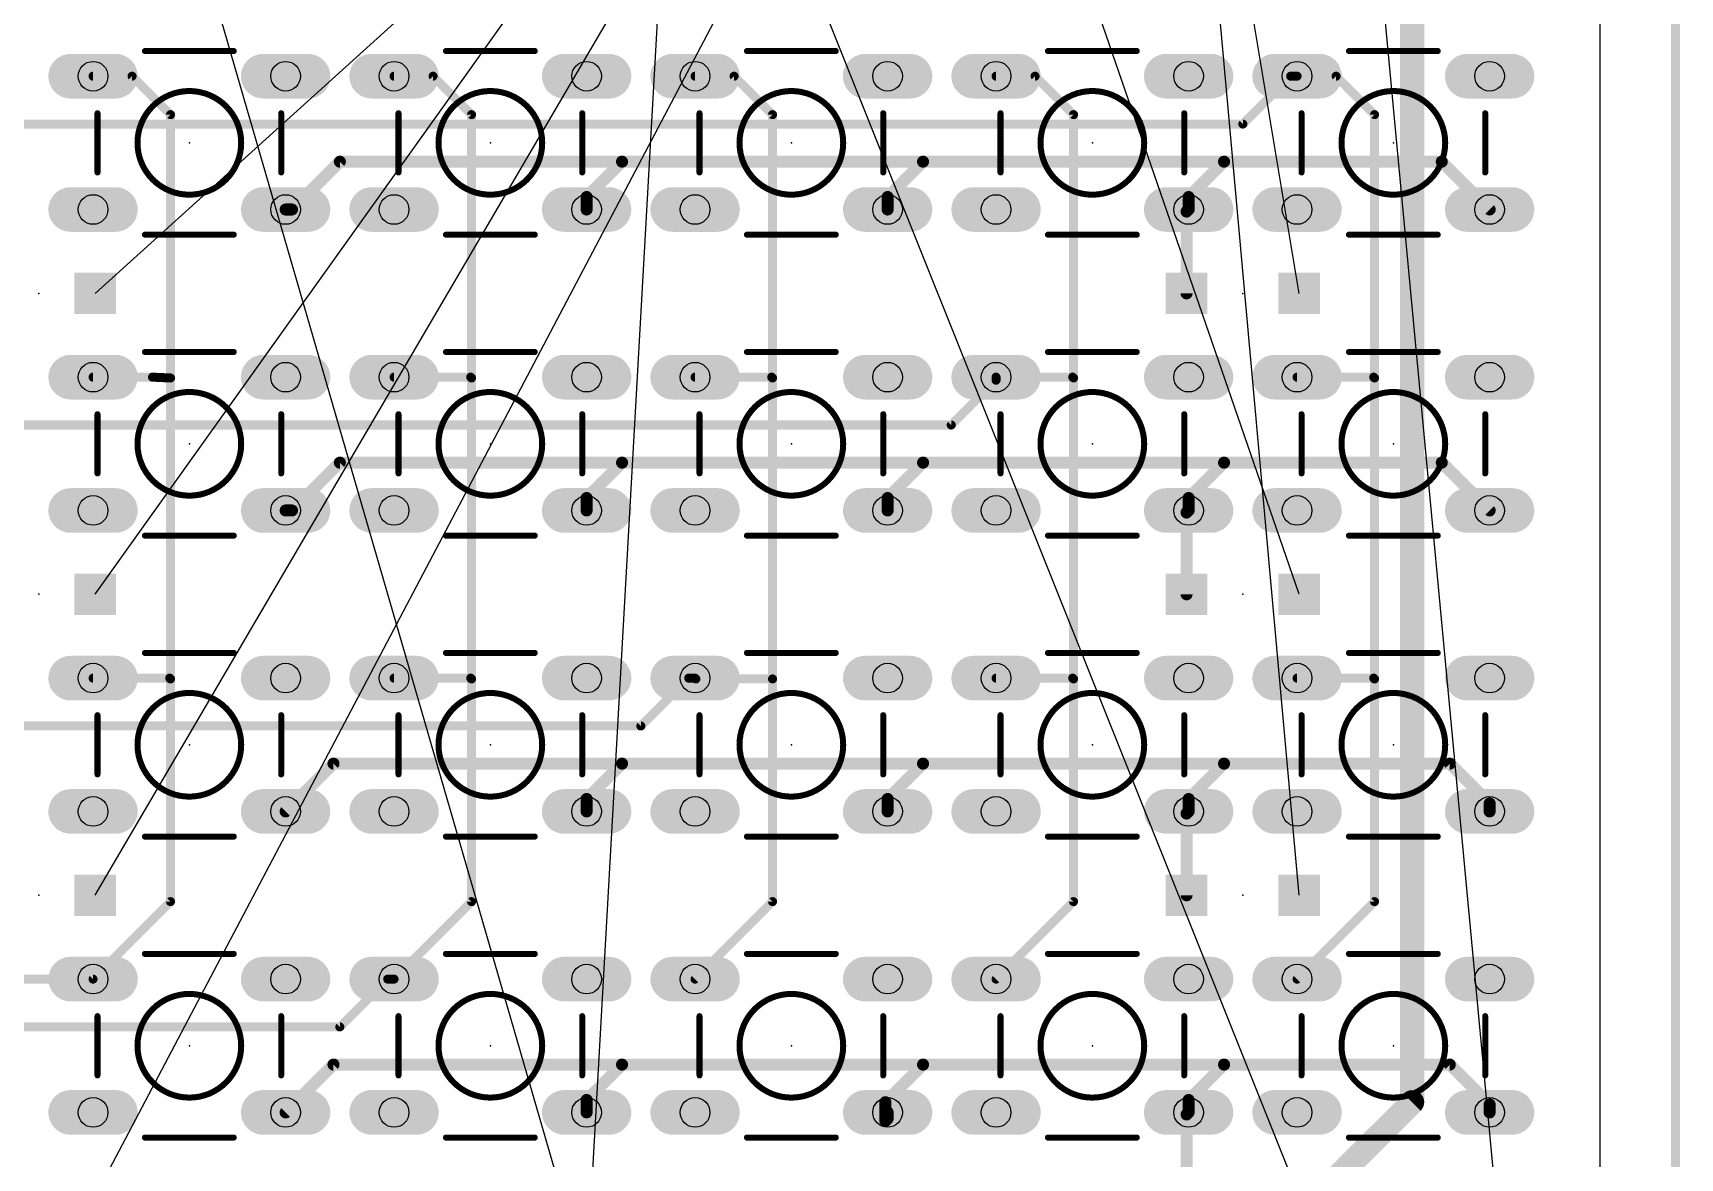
# Model space of a CAD drawing. Extents: x -3 to 108, y -3 to 135.
# Drawn here: x 52.5 to 108.1, y 28.3 to 66.3 of the extents above; entities that cross this region are included whole.
import ezdxf

# ---------------------------------------------------------------- set-up
doc = ezdxf.new("R2010")
doc.units = 0
for name, color, linetype in [('1', 22, 'CONTINUOUS'), ('16', 175, 'CONTINUOUS'), ('17', 82, 'CONTINUOUS'), ('19', 53, 'CONTINUOUS'), ('20', 7, 'CONTINUOUS'), ('21', 253, 'CONTINUOUS'), ('23', 7, 'CONTINUOUS'), ('44', 253, 'CONTINUOUS')]:
    doc.layers.add(name, color=color, linetype=linetype)

# ---------------------------------------------------------------- blocks, each defined once
blk = doc.blocks.new('RECT')
blk.add_solid([(-0.5, -0.5), (0.5, -0.5), (-0.5, 0.5), (0.5, 0.5)])
blk = doc.blocks.new('LONGP100')
at = {"const_width": 1}
blk.add_lwpolyline([(-0.5, 0), (0.5, 0)], dxfattribs=at)
at = {"const_width": 0.5}
for points in [[(-0.5, 0.25, 1), (-0.5, -0.25)], [(0.5, -0.25, 1), (0.5, 0.25)]]:
    blk.add_lwpolyline(points, format="xyb", dxfattribs=at)

msp = doc.modelspace()

# ---------------------------------------------------------------- linework, layer by layer
at = {"layer": '1'}
for points, const_width in [([(107.95, 133.985), (107.95, -2.2225)], 0.3048), ([(94.96, 64.7975), (93.345, 63.1825)], 0.3048), ([(95.175, 64.7975), (94.96, 64.7975)], 0.3048), ([(93.345, 63.1825), (5.35, 63.1825)], 0.3048), ([(61.25, 60.2975), (62.865, 61.9125)], 0.4064), ([(62.865, 61.9125), (72.39, 61.9125)], 0.4064), ([(71.195, 60.7175), (72.39, 61.9125)], 0.4064), ([(72.39, 61.9125), (82.55, 61.9125)], 0.4064), ([(81.355, 60.7175), (82.55, 61.9125)], 0.4064), ([(82.55, 61.9125), (92.71, 61.9125)], 0.4064), ([(91.515, 60.7175), (92.71, 61.9125)], 0.4064), ([(92.71, 61.9125), (100.06, 61.9125)], 0.4064), ([(100.06, 61.9125), (101.675, 60.2975)], 0.4064), ([(71.195, 60.2975), (71.195, 60.7175)], 0.4064), ([(81.355, 60.2975), (81.355, 60.7175)], 0.4064), ([(91.515, 60.2975), (91.515, 60.7175)], 0.4064), ([(61.035, 60.2975), (61.25, 60.2975)], 0.4064), ([(91.445, 60.2275), (91.515, 60.2975)], 0.4064), ([(91.445, 57.4675), (91.445, 60.2275)], 0.4064), ([(85.015, 54.535), (83.5025, 53.0225)], 0.3048), ([(85.015, 54.6375), (85.015, 54.535)], 0.3048), ([(83.5025, 53.0225), (15.51, 53.0225)], 0.3048), ([(61.25, 50.1375), (62.865, 51.7525)], 0.4064), ([(62.865, 51.7525), (72.39, 51.7525)], 0.4064), ([(71.195, 50.5575), (72.39, 51.7525)], 0.4064), ([(72.39, 51.7525), (82.55, 51.7525)], 0.4064), ([(81.355, 50.5575), (82.55, 51.7525)], 0.4064), ([(82.55, 51.7525), (92.71, 51.7525)], 0.4064), ([(91.515, 50.5575), (92.71, 51.7525)], 0.4064), ([(92.71, 51.7525), (100.06, 51.7525)], 0.4064), ([(100.06, 51.7525), (101.675, 50.1375)], 0.4064), ([(71.195, 50.1375), (71.195, 50.5575)], 0.4064), ([(81.355, 50.1375), (81.355, 50.5575)], 0.4064), ([(91.515, 50.1375), (91.515, 50.5575)], 0.4064), ([(61.035, 50.1375), (61.25, 50.1375)], 0.4064), ([(91.445, 50.0675), (91.515, 50.1375)], 0.4064), ([(91.445, 47.3075), (91.445, 50.0675)], 0.4064), ([(74.64, 44.4775), (73.025, 42.8625)], 0.3048), ([(74.855, 44.4775), (74.64, 44.4775)], 0.3048), ([(73.025, 42.8625), (25.67, 42.8625)], 0.3048), ([(62.65, 41.5925), (61.035, 39.9775)], 0.4064), ([(72.39, 41.5925), (62.65, 41.5925)], 0.4064), ([(71.195, 40.3975), (72.39, 41.5925)], 0.4064), ([(82.55, 41.5925), (72.39, 41.5925)], 0.4064), ([(81.355, 40.3975), (82.55, 41.5925)], 0.4064), ([(92.71, 41.5925), (82.55, 41.5925)], 0.4064), ([(91.515, 40.3975), (92.71, 41.5925)], 0.4064), ([(100.33, 41.5925), (92.71, 41.5925)], 0.4064), ([(101.675, 40.2475), (100.33, 41.5925)], 0.4064), ([(71.195, 39.9775), (71.195, 40.3975)], 0.4064), ([(81.355, 39.9775), (81.355, 40.3975)], 0.4064), ([(91.515, 39.9775), (91.515, 40.3975)], 0.4064), ([(91.445, 39.9075), (91.515, 39.9775)], 0.4064), ([(91.445, 37.1475), (91.445, 39.9075)], 0.4064), ([(101.675, 39.9775), (101.675, 40.2475)], 0.4064), ([(64.48, 34.3175), (62.865, 32.7025)], 0.3048), ([(64.695, 34.3175), (64.48, 34.3175)], 0.3048), ([(62.865, 32.7025), (35.83, 32.7025)], 0.3048), ([(62.65, 31.4325), (61.035, 29.8175)], 0.4064), ([(72.39, 31.4325), (62.65, 31.4325)], 0.4064), ([(71.195, 30.2375), (72.39, 31.4325)], 0.4064), ([(82.55, 31.4325), (72.39, 31.4325)], 0.4064), ([(81.28, 30.1625), (82.55, 31.4325)], 0.4064), ([(92.71, 31.4325), (82.55, 31.4325)], 0.4064), ([(91.515, 30.2375), (92.71, 31.4325)], 0.4064), ([(100.33, 31.4325), (92.71, 31.4325)], 0.4064), ([(101.675, 30.0875), (100.33, 31.4325)], 0.4064), ([(71.195, 29.8175), (71.195, 30.2375)], 0.4064), ([(81.28, 29.5275), (81.28, 30.1625)], 0.4064), ([(91.515, 29.8175), (91.515, 30.2375)], 0.4064), ([(101.675, 29.8175), (101.675, 30.0875)], 0.4064), ([(81.355, 29.6025), (81.28, 29.5275)], 0.4064), ([(81.355, 29.8175), (81.355, 29.6025)], 0.4064), ([(91.445, 29.7475), (91.515, 29.8175)], 0.4064), ([(91.445, 26.9875), (91.445, 29.7475)], 0.4064)]:
    msp.add_lwpolyline(points, dxfattribs=dict(at, const_width=const_width))
for points, const_width in [([(94.96, 64.8737, 1), (94.96, 64.7213)], 0.1524), ([(95.0139, 64.7436, 1), (94.9061, 64.8514)], 0.1524), ([(95.175, 64.7213, 1), (95.175, 64.8737)], 0.1524), ([(93.2911, 63.2364, 1), (93.3989, 63.1286)], 0.1524), ([(93.345, 63.1063, 1), (93.345, 63.2587)], 0.1524), ([(62.865, 62.0141, 1), (62.865, 61.8109)], 0.2032), ([(62.9368, 61.8407, 1), (62.7932, 61.9843)], 0.2032), ([(72.39, 62.0141, 1), (72.39, 61.8109)], 0.2032), ([(72.4618, 61.8407, 1), (72.3182, 61.9843)], 0.2032), ([(72.39, 61.8109, 1), (72.39, 62.0141)], 0.2032), ([(82.55, 62.0141, 1), (82.55, 61.8109)], 0.2032), ([(82.6218, 61.8407, 1), (82.4782, 61.9843)], 0.2032), ([(82.55, 61.8109, 1), (82.55, 62.0141)], 0.2032), ([(92.71, 62.0141, 1), (92.71, 61.8109)], 0.2032), ([(92.7818, 61.8407, 1), (92.6382, 61.9843)], 0.2032), ([(92.71, 61.8109, 1), (92.71, 62.0141)], 0.2032), ([(100.1318, 61.9843, 1), (99.9882, 61.8407)], 0.2032), ([(100.06, 61.8109, 1), (100.06, 62.0141)], 0.2032), ([(71.2966, 60.7175, 1), (71.0934, 60.7175)], 0.2032), ([(71.1232, 60.7893, 1), (71.2668, 60.6457)], 0.2032), ([(81.4566, 60.7175, 1), (81.2534, 60.7175)], 0.2032), ([(81.2832, 60.7893, 1), (81.4268, 60.6457)], 0.2032), ([(91.6166, 60.7175, 1), (91.4134, 60.7175)], 0.2032), ([(91.4432, 60.7893, 1), (91.5868, 60.6457)], 0.2032), ([(61.035, 60.3991, 1), (61.035, 60.1959)], 0.2032), ([(61.1782, 60.3693, 1), (61.3218, 60.2257)], 0.2032), ([(61.25, 60.1959, 1), (61.25, 60.3991)], 0.2032), ([(71.0934, 60.2975, 1), (71.2966, 60.2975)], 0.2032), ([(81.2534, 60.2975, 1), (81.4566, 60.2975)], 0.2032), ([(91.5466, 60.2275, 1), (91.3434, 60.2275)], 0.2032), ([(91.3732, 60.2993, 1), (91.5168, 60.1557)], 0.2032), ([(91.4134, 60.2975, 1), (91.6166, 60.2975)], 0.2032), ([(91.5868, 60.2257, 1), (91.4432, 60.3693)], 0.2032), ([(101.6032, 60.2257, 1), (101.7468, 60.3693)], 0.2032), ([(91.3434, 57.4675, 1), (91.5466, 57.4675)], 0.2032), ([(85.0912, 54.6375, 1), (84.9388, 54.6375)], 0.1524), ([(84.9388, 54.535, 1), (85.0912, 54.535)], 0.1524), ([(85.0689, 54.4811, 1), (84.9611, 54.5889)], 0.1524), ([(83.4486, 53.0764, 1), (83.5564, 52.9686)], 0.1524), ([(83.5025, 52.9463, 1), (83.5025, 53.0987)], 0.1524), ([(62.865, 51.8541, 1), (62.865, 51.6509)], 0.2032), ([(62.9368, 51.6807, 1), (62.7932, 51.8243)], 0.2032), ([(72.39, 51.8541, 1), (72.39, 51.6509)], 0.2032), ([(72.4618, 51.6807, 1), (72.3182, 51.8243)], 0.2032), ([(72.39, 51.6509, 1), (72.39, 51.8541)], 0.2032), ([(82.55, 51.8541, 1), (82.55, 51.6509)], 0.2032), ([(82.6218, 51.6807, 1), (82.4782, 51.8243)], 0.2032), ([(82.55, 51.6509, 1), (82.55, 51.8541)], 0.2032), ([(92.71, 51.8541, 1), (92.71, 51.6509)], 0.2032), ([(92.7818, 51.6807, 1), (92.6382, 51.8243)], 0.2032), ([(92.71, 51.6509, 1), (92.71, 51.8541)], 0.2032), ([(100.1318, 51.8243, 1), (99.9882, 51.6807)], 0.2032), ([(100.06, 51.6509, 1), (100.06, 51.8541)], 0.2032), ([(71.2966, 50.5575, 1), (71.0934, 50.5575)], 0.2032), ([(71.1232, 50.6293, 1), (71.2668, 50.4857)], 0.2032), ([(81.4566, 50.5575, 1), (81.2534, 50.5575)], 0.2032), ([(81.2832, 50.6293, 1), (81.4268, 50.4857)], 0.2032), ([(91.6166, 50.5575, 1), (91.4134, 50.5575)], 0.2032), ([(91.4432, 50.6293, 1), (91.5868, 50.4857)], 0.2032), ([(61.035, 50.2391, 1), (61.035, 50.0359)], 0.2032), ([(61.1782, 50.2093, 1), (61.3218, 50.0657)], 0.2032), ([(61.25, 50.0359, 1), (61.25, 50.2391)], 0.2032), ([(71.0934, 50.1375, 1), (71.2966, 50.1375)], 0.2032), ([(81.2534, 50.1375, 1), (81.4566, 50.1375)], 0.2032), ([(91.5466, 50.0675, 1), (91.3434, 50.0675)], 0.2032), ([(91.3732, 50.1393, 1), (91.5168, 49.9957)], 0.2032), ([(91.4134, 50.1375, 1), (91.6166, 50.1375)], 0.2032), ([(91.5868, 50.0657, 1), (91.4432, 50.2093)], 0.2032), ([(101.6032, 50.0657, 1), (101.7468, 50.2093)], 0.2032), ([(91.3434, 47.3075, 1), (91.5466, 47.3075)], 0.2032), ([(74.64, 44.5537, 1), (74.64, 44.4013)], 0.1524), ([(74.6939, 44.4236, 1), (74.5861, 44.5314)], 0.1524), ([(74.855, 44.4013, 1), (74.855, 44.5537)], 0.1524), ([(72.9711, 42.9164, 1), (73.0789, 42.8086)], 0.1524), ([(73.025, 42.7863, 1), (73.025, 42.9387)], 0.1524), ([(62.65, 41.6941, 1), (62.65, 41.4909)], 0.2032), ([(62.7218, 41.5207, 1), (62.5782, 41.6643)], 0.2032), ([(72.39, 41.6941, 1), (72.39, 41.4909)], 0.2032), ([(72.4618, 41.5207, 1), (72.3182, 41.6643)], 0.2032), ([(72.39, 41.4909, 1), (72.39, 41.6941)], 0.2032), ([(82.55, 41.6941, 1), (82.55, 41.4909)], 0.2032), ([(82.6218, 41.5207, 1), (82.4782, 41.6643)], 0.2032), ([(82.55, 41.4909, 1), (82.55, 41.6941)], 0.2032), ([(92.71, 41.6941, 1), (92.71, 41.4909)], 0.2032), ([(92.7818, 41.5207, 1), (92.6382, 41.6643)], 0.2032), ([(92.71, 41.4909, 1), (92.71, 41.6941)], 0.2032), ([(100.4018, 41.6643, 1), (100.2582, 41.5207)], 0.2032), ([(100.33, 41.4909, 1), (100.33, 41.6941)], 0.2032), ([(71.2966, 40.3975, 1), (71.0934, 40.3975)], 0.2032), ([(81.4566, 40.3975, 1), (81.2534, 40.3975)], 0.2032), ([(91.6166, 40.3975, 1), (91.4134, 40.3975)], 0.2032), ([(60.9632, 40.0493, 1), (61.1068, 39.9057)], 0.2032), ([(71.0934, 39.9775, 1), (71.2966, 39.9775)], 0.2032), ([(71.1232, 40.4693, 1), (71.2668, 40.3257)], 0.2032), ([(81.2534, 39.9775, 1), (81.4566, 39.9775)], 0.2032), ([(81.2832, 40.4693, 1), (81.4268, 40.3257)], 0.2032), ([(91.5466, 39.9075, 1), (91.3434, 39.9075)], 0.2032), ([(91.3732, 39.9793, 1), (91.5168, 39.8357)], 0.2032), ([(91.4134, 39.9775, 1), (91.6166, 39.9775)], 0.2032), ([(91.4432, 40.4693, 1), (91.5868, 40.3257)], 0.2032), ([(91.5868, 39.9057, 1), (91.4432, 40.0493)], 0.2032), ([(101.7766, 40.2475, 1), (101.5734, 40.2475)], 0.2032), ([(101.5734, 39.9775, 1), (101.7766, 39.9775)], 0.2032), ([(101.6032, 40.1757, 1), (101.7468, 40.3193)], 0.2032), ([(91.3434, 37.1475, 1), (91.5466, 37.1475)], 0.2032), ([(64.48, 34.3937, 1), (64.48, 34.2413)], 0.1524), ([(64.5339, 34.2636, 1), (64.4261, 34.3714)], 0.1524), ([(64.695, 34.2413, 1), (64.695, 34.3937)], 0.1524), ([(62.8111, 32.7564, 1), (62.9189, 32.6486)], 0.1524), ([(62.865, 32.6263, 1), (62.865, 32.7787)], 0.1524), ([(62.65, 31.5341, 1), (62.65, 31.3309)], 0.2032), ([(62.7218, 31.3607, 1), (62.5782, 31.5043)], 0.2032), ([(72.39, 31.5341, 1), (72.39, 31.3309)], 0.2032), ([(72.4618, 31.3607, 1), (72.3182, 31.5043)], 0.2032), ([(72.39, 31.3309, 1), (72.39, 31.5341)], 0.2032), ([(82.55, 31.5341, 1), (82.55, 31.3309)], 0.2032), ([(82.6218, 31.3607, 1), (82.4782, 31.5043)], 0.2032), ([(82.55, 31.3309, 1), (82.55, 31.5341)], 0.2032), ([(92.71, 31.5341, 1), (92.71, 31.3309)], 0.2032), ([(92.7818, 31.3607, 1), (92.6382, 31.5043)], 0.2032), ([(92.71, 31.3309, 1), (92.71, 31.5341)], 0.2032), ([(100.4018, 31.5043, 1), (100.2582, 31.3607)], 0.2032), ([(100.33, 31.3309, 1), (100.33, 31.5341)], 0.2032), ([(71.2966, 30.2375, 1), (71.0934, 30.2375)], 0.2032), ([(71.1232, 30.3093, 1), (71.2668, 30.1657)], 0.2032), ([(81.3816, 30.1625, 1), (81.1784, 30.1625)], 0.2032), ([(81.2082, 30.2343, 1), (81.3518, 30.0907)], 0.2032), ([(91.6166, 30.2375, 1), (91.4134, 30.2375)], 0.2032), ([(91.4432, 30.3093, 1), (91.5868, 30.1657)], 0.2032), ([(101.7766, 30.0875, 1), (101.5734, 30.0875)], 0.2032), ([(101.6032, 30.0157, 1), (101.7468, 30.1593)], 0.2032), ([(60.9632, 29.8893, 1), (61.1068, 29.7457)], 0.2032), ([(71.0934, 29.8175, 1), (71.2966, 29.8175)], 0.2032), ([(81.1784, 29.5275, 1), (81.3816, 29.5275)], 0.2032), ([(81.2082, 29.5993, 1), (81.3518, 29.4557)], 0.2032), ([(81.4566, 29.8175, 1), (81.2534, 29.8175)], 0.2032), ([(81.2534, 29.6025, 1), (81.4566, 29.6025)], 0.2032), ([(81.4268, 29.5307, 1), (81.2832, 29.6743)], 0.2032), ([(91.5466, 29.7475, 1), (91.3434, 29.7475)], 0.2032), ([(91.3732, 29.8193, 1), (91.5168, 29.6757)], 0.2032), ([(91.4134, 29.8175, 1), (91.6166, 29.8175)], 0.2032), ([(91.5868, 29.7457, 1), (91.4432, 29.8893)], 0.2032), ([(101.5734, 29.8175, 1), (101.7766, 29.8175)], 0.2032)]:
    msp.add_lwpolyline(points, format="xyb", dxfattribs=dict(at, const_width=const_width))
at = {"layer": '16'}
for points, const_width in [([(107.95, 134.62), (107.95, -2.54)], 0.3048), ([(99.06, 30.1625), (99.06, 75.8825)], 0.8128), ([(54.535, 64.7975), (55.8525, 64.7975)], 0.3048), ([(55.8525, 64.7975), (57.15, 63.5)], 0.3048), ([(64.695, 64.7975), (66.0125, 64.7975)], 0.3048), ([(66.0125, 64.7975), (67.31, 63.5)], 0.3048), ([(74.855, 64.7975), (76.1725, 64.7975)], 0.3048), ([(76.1725, 64.7975), (77.47, 63.5)], 0.3048), ([(85.015, 64.7975), (86.3325, 64.7975)], 0.3048), ([(86.3325, 64.7975), (87.63, 63.5)], 0.3048), ([(95.175, 64.7975), (96.4925, 64.7975)], 0.3048), ([(96.4925, 64.7975), (97.79, 63.5)], 0.3048), ([(57.15, 63.5), (57.15, 54.61)], 0.3048), ([(67.31, 63.5), (67.31, 54.61)], 0.3048), ([(77.47, 63.5), (77.47, 54.61)], 0.3048), ([(87.63, 63.5), (87.63, 54.61)], 0.3048), ([(97.79, 63.5), (97.79, 54.61)], 0.3048), ([(54.535, 54.6375), (56.5425, 54.6375)], 0.3048), ([(56.5425, 54.6375), (57.15, 54.61)], 0.3048), ([(57.15, 54.61), (57.15, 44.45)], 0.3048), ([(64.695, 54.6375), (67.2825, 54.6375)], 0.3048), ([(67.2825, 54.6375), (67.31, 54.61)], 0.3048), ([(67.31, 54.61), (67.31, 44.45)], 0.3048), ([(74.855, 54.6375), (77.4425, 54.6375)], 0.3048), ([(77.4425, 54.6375), (77.47, 54.61)], 0.3048), ([(77.47, 54.61), (77.47, 44.45)], 0.3048), ([(87.6025, 54.6375), (85.015, 54.6375)], 0.3048), ([(87.6025, 54.6375), (87.63, 54.61)], 0.3048), ([(87.63, 54.61), (87.63, 44.45)], 0.3048), ([(95.175, 54.6375), (97.7625, 54.6375)], 0.3048), ([(97.7625, 54.6375), (97.79, 54.61)], 0.3048), ([(97.79, 54.61), (97.79, 44.45)], 0.3048), ([(54.535, 44.4775), (57.1225, 44.4775)], 0.3048), ([(57.1225, 44.4775), (57.15, 44.45)], 0.3048), ([(57.15, 44.45), (57.15, 36.9325)], 0.3048), ([(64.695, 44.4775), (67.2825, 44.4775)], 0.3048), ([(67.2825, 44.4775), (67.31, 44.45)], 0.3048), ([(67.31, 44.45), (67.31, 36.9325)], 0.3048), ([(74.8825, 44.45), (74.855, 44.4775)], 0.3048), ([(77.47, 44.45), (74.8825, 44.45)], 0.3048), ([(77.47, 36.9325), (77.47, 44.45)], 0.3048), ([(85.015, 44.4775), (87.6025, 44.4775)], 0.3048), ([(87.6025, 44.4775), (87.63, 44.45)], 0.3048), ([(87.63, 44.45), (87.63, 36.9325)], 0.3048), ([(95.175, 44.4775), (97.7625, 44.4775)], 0.3048), ([(97.7625, 44.4775), (97.79, 44.45)], 0.3048), ([(97.79, 44.45), (97.79, 36.9325)], 0.3048), ([(54.535, 34.3175), (57.15, 36.9325)], 0.3048), ([(67.31, 36.9325), (64.695, 34.3175)], 0.3048), ([(77.47, 36.9325), (74.855, 34.3175)], 0.3048), ([(87.63, 36.9325), (85.015, 34.3175)], 0.3048), ([(97.79, 36.9325), (95.175, 34.3175)], 0.3048), ([(54.535, 34.3175), (44.375, 34.3175)], 0.3048), ([(93.0275, 24.13), (99.06, 30.1625)], 0.8128)]:
    msp.add_lwpolyline(points, dxfattribs=dict(at, const_width=const_width))
for points, const_width in [([(54.535, 64.8737, 1), (54.535, 64.7213)], 0.1524), ([(55.9064, 64.8514, 1), (55.7986, 64.7436)], 0.1524), ([(55.8525, 64.7213, 1), (55.8525, 64.8737)], 0.1524), ([(64.695, 64.8737, 1), (64.695, 64.7213)], 0.1524), ([(66.0664, 64.8514, 1), (65.9586, 64.7436)], 0.1524), ([(66.0125, 64.7213, 1), (66.0125, 64.8737)], 0.1524), ([(74.855, 64.8737, 1), (74.855, 64.7213)], 0.1524), ([(76.2264, 64.8514, 1), (76.1186, 64.7436)], 0.1524), ([(76.1725, 64.7213, 1), (76.1725, 64.8737)], 0.1524), ([(85.015, 64.8737, 1), (85.015, 64.7213)], 0.1524), ([(86.3864, 64.8514, 1), (86.2786, 64.7436)], 0.1524), ([(86.3325, 64.7213, 1), (86.3325, 64.8737)], 0.1524), ([(95.175, 64.8737, 1), (95.175, 64.7213)], 0.1524), ([(96.5464, 64.8514, 1), (96.4386, 64.7436)], 0.1524), ([(96.4925, 64.7213, 1), (96.4925, 64.8737)], 0.1524), ([(57.2262, 63.5, 1), (57.0738, 63.5)], 0.1524), ([(57.0961, 63.4461, 1), (57.2039, 63.5539)], 0.1524), ([(67.3862, 63.5, 1), (67.2338, 63.5)], 0.1524), ([(67.2561, 63.4461, 1), (67.3639, 63.5539)], 0.1524), ([(77.5462, 63.5, 1), (77.3938, 63.5)], 0.1524), ([(77.4161, 63.4461, 1), (77.5239, 63.5539)], 0.1524), ([(87.7062, 63.5, 1), (87.5538, 63.5)], 0.1524), ([(87.5761, 63.4461, 1), (87.6839, 63.5539)], 0.1524), ([(97.8662, 63.5, 1), (97.7138, 63.5)], 0.1524), ([(97.7361, 63.4461, 1), (97.8439, 63.5539)], 0.1524), ([(54.535, 54.7137, 1), (54.535, 54.5613)], 0.1524), ([(56.5459, 54.7136, 1), (56.5391, 54.5614)], 0.1524), ([(56.5425, 54.5613, 1), (56.5425, 54.7137)], 0.1524), ([(57.2262, 54.61, 1), (57.0738, 54.61)], 0.1524), ([(57.0738, 54.61, 1), (57.2262, 54.61)], 0.1524), ([(57.1466, 54.5339, 1), (57.1534, 54.6861)], 0.1524), ([(64.695, 54.7137, 1), (64.695, 54.5613)], 0.1524), ([(67.3364, 54.6914, 1), (67.2286, 54.5836)], 0.1524), ([(67.3862, 54.61, 1), (67.2338, 54.61)], 0.1524), ([(67.2338, 54.61, 1), (67.3862, 54.61)], 0.1524), ([(67.2561, 54.5561, 1), (67.3639, 54.6639)], 0.1524), ([(67.2825, 54.5613, 1), (67.2825, 54.7137)], 0.1524), ([(74.855, 54.7137, 1), (74.855, 54.5613)], 0.1524), ([(77.4964, 54.6914, 1), (77.3886, 54.5836)], 0.1524), ([(77.5462, 54.61, 1), (77.3938, 54.61)], 0.1524), ([(77.3938, 54.61, 1), (77.5462, 54.61)], 0.1524), ([(77.4161, 54.5561, 1), (77.5239, 54.6639)], 0.1524), ([(77.4425, 54.5613, 1), (77.4425, 54.7137)], 0.1524), ([(85.015, 54.7137, 1), (85.015, 54.5613)], 0.1524), ([(87.6564, 54.6914, 1), (87.5486, 54.5836)], 0.1524), ([(87.7062, 54.61, 1), (87.5538, 54.61)], 0.1524), ([(87.5538, 54.61, 1), (87.7062, 54.61)], 0.1524), ([(87.5761, 54.5561, 1), (87.6839, 54.6639)], 0.1524), ([(87.6025, 54.5613, 1), (87.6025, 54.7137)], 0.1524), ([(95.175, 54.7137, 1), (95.175, 54.5613)], 0.1524), ([(97.8164, 54.6914, 1), (97.7086, 54.5836)], 0.1524), ([(97.8662, 54.61, 1), (97.7138, 54.61)], 0.1524), ([(97.7138, 54.61, 1), (97.8662, 54.61)], 0.1524), ([(97.7361, 54.5561, 1), (97.8439, 54.6639)], 0.1524), ([(97.7625, 54.5613, 1), (97.7625, 54.7137)], 0.1524), ([(54.535, 44.5537, 1), (54.535, 44.4013)], 0.1524), ([(57.1764, 44.5314, 1), (57.0686, 44.4236)], 0.1524), ([(57.2262, 44.45, 1), (57.0738, 44.45)], 0.1524), ([(57.0738, 44.45, 1), (57.2262, 44.45)], 0.1524), ([(57.0961, 44.3961, 1), (57.2039, 44.5039)], 0.1524), ([(57.1225, 44.4013, 1), (57.1225, 44.5537)], 0.1524), ([(64.695, 44.5537, 1), (64.695, 44.4013)], 0.1524), ([(67.3364, 44.5314, 1), (67.2286, 44.4236)], 0.1524), ([(67.3862, 44.45, 1), (67.2338, 44.45)], 0.1524), ([(67.2338, 44.45, 1), (67.3862, 44.45)], 0.1524), ([(67.2561, 44.3961, 1), (67.3639, 44.5039)], 0.1524), ([(67.2825, 44.4013, 1), (67.2825, 44.5537)], 0.1524), ([(74.9089, 44.5314, 1), (74.8011, 44.4236)], 0.1524), ([(74.8825, 44.5262, 1), (74.8825, 44.3738)], 0.1524), ([(74.8286, 44.3961, 1), (74.9364, 44.5039)], 0.1524), ([(77.5462, 44.45, 1), (77.3938, 44.45)], 0.1524), ([(77.3938, 44.45, 1), (77.5462, 44.45)], 0.1524), ([(77.47, 44.3738, 1), (77.47, 44.5262)], 0.1524), ([(85.015, 44.5537, 1), (85.015, 44.4013)], 0.1524), ([(87.6564, 44.5314, 1), (87.5486, 44.4236)], 0.1524), ([(87.7062, 44.45, 1), (87.5538, 44.45)], 0.1524), ([(87.5538, 44.45, 1), (87.7062, 44.45)], 0.1524), ([(87.5761, 44.3961, 1), (87.6839, 44.5039)], 0.1524), ([(87.6025, 44.4013, 1), (87.6025, 44.5537)], 0.1524), ([(95.175, 44.5537, 1), (95.175, 44.4013)], 0.1524), ([(97.8164, 44.5314, 1), (97.7086, 44.4236)], 0.1524), ([(97.8662, 44.45, 1), (97.7138, 44.45)], 0.1524), ([(97.7138, 44.45, 1), (97.8662, 44.45)], 0.1524), ([(97.7361, 44.3961, 1), (97.8439, 44.5039)], 0.1524), ([(97.7625, 44.4013, 1), (97.7625, 44.5537)], 0.1524), ([(57.0738, 36.9325, 1), (57.2262, 36.9325)], 0.1524), ([(57.2039, 36.8786, 1), (57.0961, 36.9864)], 0.1524), ([(67.2338, 36.9325, 1), (67.3862, 36.9325)], 0.1524), ([(67.3639, 36.8786, 1), (67.2561, 36.9864)], 0.1524), ([(77.3938, 36.9325, 1), (77.5462, 36.9325)], 0.1524), ([(77.5239, 36.8786, 1), (77.4161, 36.9864)], 0.1524), ([(87.5538, 36.9325, 1), (87.7062, 36.9325)], 0.1524), ([(87.6839, 36.8786, 1), (87.5761, 36.9864)], 0.1524), ([(97.7138, 36.9325, 1), (97.8662, 36.9325)], 0.1524), ([(97.8439, 36.8786, 1), (97.7361, 36.9864)], 0.1524), ([(54.535, 34.2413, 1), (54.535, 34.3937)], 0.1524), ([(54.4811, 34.3714, 1), (54.5889, 34.2636)], 0.1524), ([(64.6411, 34.3714, 1), (64.7489, 34.2636)], 0.1524), ([(74.8011, 34.3714, 1), (74.9089, 34.2636)], 0.1524), ([(84.9611, 34.3714, 1), (85.0689, 34.2636)], 0.1524), ([(95.1211, 34.3714, 1), (95.2289, 34.2636)], 0.1524), ([(98.8568, 30.1625, 1), (99.2632, 30.1625)], 0.4064), ([(99.2037, 30.0188, 1), (98.9163, 30.3062)], 0.4064)]:
    msp.add_lwpolyline(points, format="xyb", dxfattribs=dict(at, const_width=const_width))
at = {"layer": '19'}
for p, q in [((95.245, 26.9875), (59.69, 115.8875)), ((95.245, 37.1475), (88.265, 114.6175)), ((71.195, 24.1575), (74.93, 90.4875)), ((54.605, 47.3075), (82.705, 86.6775)), ((53.3375, 85.725), (71.195, 24.1575)), ((54.605, 57.4675), (82.705, 82.8675)), ((54.605, 37.1475), (80.645, 81.5975)), ((54.605, 26.9875), (82.705, 80.3275)), ((95.245, 47.3075), (84.455, 78.5775)), ((102.235, 23.1775), (97.155, 77.3675)), ((95.245, 57.4675), (92.075, 76.5175))]:
    msp.add_line(p, q, dxfattribs=at)
at = {"layer": '20'}
msp.add_line((105.41, 0), (105.41, 132.3975), dxfattribs=at)
at = {"layer": '21', "const_width": 0.2032}
for points in [[(59.285, 65.6475), (56.285, 65.6475)], [(69.445, 65.6475), (66.445, 65.6475)], [(79.605, 65.6475), (76.605, 65.6475)], [(89.765, 65.6475), (86.765, 65.6475)], [(99.925, 65.6475), (96.925, 65.6475)], [(54.685, 61.5475), (54.685, 63.5475)], [(60.885, 61.5475), (60.885, 63.5475)], [(64.845, 61.5475), (64.845, 63.5475)], [(71.045, 61.5475), (71.045, 63.5475)], [(75.005, 61.5475), (75.005, 63.5475)], [(81.205, 61.5475), (81.205, 63.5475)], [(85.165, 61.5475), (85.165, 63.5475)], [(91.365, 61.5475), (91.365, 63.5475)], [(95.325, 61.5475), (95.325, 63.5475)], [(101.525, 61.5475), (101.525, 63.5475)], [(59.285, 59.4475), (56.285, 59.4475)], [(69.445, 59.4475), (66.445, 59.4475)], [(79.605, 59.4475), (76.605, 59.4475)], [(89.765, 59.4475), (86.765, 59.4475)], [(99.925, 59.4475), (96.925, 59.4475)], [(59.285, 55.4875), (56.285, 55.4875)], [(69.445, 55.4875), (66.445, 55.4875)], [(79.605, 55.4875), (76.605, 55.4875)], [(89.765, 55.4875), (86.765, 55.4875)], [(99.925, 55.4875), (96.925, 55.4875)], [(54.685, 51.3875), (54.685, 53.3875)], [(60.885, 51.3875), (60.885, 53.3875)], [(64.845, 51.3875), (64.845, 53.3875)], [(71.045, 51.3875), (71.045, 53.3875)], [(75.005, 51.3875), (75.005, 53.3875)], [(81.205, 51.3875), (81.205, 53.3875)], [(85.165, 51.3875), (85.165, 53.3875)], [(91.365, 51.3875), (91.365, 53.3875)], [(95.325, 51.3875), (95.325, 53.3875)], [(101.525, 51.3875), (101.525, 53.3875)], [(59.285, 49.2875), (56.285, 49.2875)], [(69.445, 49.2875), (66.445, 49.2875)], [(79.605, 49.2875), (76.605, 49.2875)], [(89.765, 49.2875), (86.765, 49.2875)], [(99.925, 49.2875), (96.925, 49.2875)], [(59.285, 45.3275), (56.285, 45.3275)], [(69.445, 45.3275), (66.445, 45.3275)], [(79.605, 45.3275), (76.605, 45.3275)], [(89.765, 45.3275), (86.765, 45.3275)], [(99.925, 45.3275), (96.925, 45.3275)], [(54.685, 41.2275), (54.685, 43.2275)], [(60.885, 41.2275), (60.885, 43.2275)], [(64.845, 41.2275), (64.845, 43.2275)], [(71.045, 41.2275), (71.045, 43.2275)], [(75.005, 41.2275), (75.005, 43.2275)], [(81.205, 41.2275), (81.205, 43.2275)], [(85.165, 41.2275), (85.165, 43.2275)], [(91.365, 41.2275), (91.365, 43.2275)], [(95.325, 41.2275), (95.325, 43.2275)], [(101.525, 41.2275), (101.525, 43.2275)], [(59.285, 39.1275), (56.285, 39.1275)], [(69.445, 39.1275), (66.445, 39.1275)], [(79.605, 39.1275), (76.605, 39.1275)], [(89.765, 39.1275), (86.765, 39.1275)], [(99.925, 39.1275), (96.925, 39.1275)], [(59.285, 35.1675), (56.285, 35.1675)], [(69.445, 35.1675), (66.445, 35.1675)], [(79.605, 35.1675), (76.605, 35.1675)], [(89.765, 35.1675), (86.765, 35.1675)], [(99.925, 35.1675), (96.925, 35.1675)], [(54.685, 31.0675), (54.685, 33.0675)], [(60.885, 31.0675), (60.885, 33.0675)], [(64.845, 31.0675), (64.845, 33.0675)], [(71.045, 31.0675), (71.045, 33.0675)], [(75.005, 31.0675), (75.005, 33.0675)], [(81.205, 31.0675), (81.205, 33.0675)], [(85.165, 31.0675), (85.165, 33.0675)], [(91.365, 31.0675), (91.365, 33.0675)], [(95.325, 31.0675), (95.325, 33.0675)], [(101.525, 31.0675), (101.525, 33.0675)], [(59.285, 28.9675), (56.285, 28.9675)], [(69.445, 28.9675), (66.445, 28.9675)], [(79.605, 28.9675), (76.605, 28.9675)], [(89.765, 28.9675), (86.765, 28.9675)], [(99.925, 28.9675), (96.925, 28.9675)]]:
    msp.add_lwpolyline(points, dxfattribs=at)
at = {"layer": '21'}
for points, const_width in [([(56.285, 65.6983, 1), (56.285, 65.5967)], 0.1016), ([(59.285, 65.5967, 1), (59.285, 65.6983)], 0.1016), ([(66.445, 65.6983, 1), (66.445, 65.5967)], 0.1016), ([(69.445, 65.5967, 1), (69.445, 65.6983)], 0.1016), ([(76.605, 65.6983, 1), (76.605, 65.5967)], 0.1016), ([(79.605, 65.5967, 1), (79.605, 65.6983)], 0.1016), ([(86.765, 65.6983, 1), (86.765, 65.5967)], 0.1016), ([(89.765, 65.5967, 1), (89.765, 65.6983)], 0.1016), ([(96.925, 65.6983, 1), (96.925, 65.5967)], 0.1016), ([(99.925, 65.5967, 1), (99.925, 65.6983)], 0.1016), ([(57.785, 60.7975, 1), (57.785, 64.2975, 1), (57.785, 60.7975)], 0.2032), ([(67.945, 60.7975, 1), (67.945, 64.2975, 1), (67.945, 60.7975)], 0.2032), ([(78.105, 60.7975, 1), (78.105, 64.2975, 1), (78.105, 60.7975)], 0.2032), ([(88.265, 60.7975, 1), (88.265, 64.2975, 1), (88.265, 60.7975)], 0.2032), ([(98.425, 60.7975, 1), (98.425, 64.2975, 1), (98.425, 60.7975)], 0.2032), ([(54.7358, 63.5475, 1), (54.6342, 63.5475)], 0.1016), ([(60.9358, 63.5475, 1), (60.8342, 63.5475)], 0.1016), ([(64.8958, 63.5475, 1), (64.7942, 63.5475)], 0.1016), ([(71.0958, 63.5475, 1), (70.9942, 63.5475)], 0.1016), ([(75.0558, 63.5475, 1), (74.9542, 63.5475)], 0.1016), ([(81.2558, 63.5475, 1), (81.1542, 63.5475)], 0.1016), ([(85.2158, 63.5475, 1), (85.1142, 63.5475)], 0.1016), ([(91.4158, 63.5475, 1), (91.3142, 63.5475)], 0.1016), ([(95.3758, 63.5475, 1), (95.2742, 63.5475)], 0.1016), ([(101.5758, 63.5475, 1), (101.4742, 63.5475)], 0.1016), ([(54.6342, 61.5475, 1), (54.7358, 61.5475)], 0.1016), ([(60.8342, 61.5475, 1), (60.9358, 61.5475)], 0.1016), ([(64.7942, 61.5475, 1), (64.8958, 61.5475)], 0.1016), ([(70.9942, 61.5475, 1), (71.0958, 61.5475)], 0.1016), ([(74.9542, 61.5475, 1), (75.0558, 61.5475)], 0.1016), ([(81.1542, 61.5475, 1), (81.2558, 61.5475)], 0.1016), ([(85.1142, 61.5475, 1), (85.2158, 61.5475)], 0.1016), ([(91.3142, 61.5475, 1), (91.4158, 61.5475)], 0.1016), ([(95.2742, 61.5475, 1), (95.3758, 61.5475)], 0.1016), ([(101.4742, 61.5475, 1), (101.5758, 61.5475)], 0.1016), ([(56.285, 59.4983, 1), (56.285, 59.3967)], 0.1016), ([(59.285, 59.3967, 1), (59.285, 59.4983)], 0.1016), ([(66.445, 59.4983, 1), (66.445, 59.3967)], 0.1016), ([(69.445, 59.3967, 1), (69.445, 59.4983)], 0.1016), ([(76.605, 59.4983, 1), (76.605, 59.3967)], 0.1016), ([(79.605, 59.3967, 1), (79.605, 59.4983)], 0.1016), ([(86.765, 59.4983, 1), (86.765, 59.3967)], 0.1016), ([(89.765, 59.3967, 1), (89.765, 59.4983)], 0.1016), ([(96.925, 59.4983, 1), (96.925, 59.3967)], 0.1016), ([(99.925, 59.3967, 1), (99.925, 59.4983)], 0.1016), ([(56.285, 55.5383, 1), (56.285, 55.4367)], 0.1016), ([(59.285, 55.4367, 1), (59.285, 55.5383)], 0.1016), ([(66.445, 55.5383, 1), (66.445, 55.4367)], 0.1016), ([(69.445, 55.4367, 1), (69.445, 55.5383)], 0.1016), ([(76.605, 55.5383, 1), (76.605, 55.4367)], 0.1016), ([(79.605, 55.4367, 1), (79.605, 55.5383)], 0.1016), ([(86.765, 55.5383, 1), (86.765, 55.4367)], 0.1016), ([(89.765, 55.4367, 1), (89.765, 55.5383)], 0.1016), ([(96.925, 55.5383, 1), (96.925, 55.4367)], 0.1016), ([(99.925, 55.4367, 1), (99.925, 55.5383)], 0.1016), ([(57.785, 50.6375, 1), (57.785, 54.1375, 1), (57.785, 50.6375)], 0.2032), ([(67.945, 50.6375, 1), (67.945, 54.1375, 1), (67.945, 50.6375)], 0.2032), ([(78.105, 50.6375, 1), (78.105, 54.1375, 1), (78.105, 50.6375)], 0.2032), ([(88.265, 50.6375, 1), (88.265, 54.1375, 1), (88.265, 50.6375)], 0.2032), ([(98.425, 50.6375, 1), (98.425, 54.1375, 1), (98.425, 50.6375)], 0.2032), ([(54.7358, 53.3875, 1), (54.6342, 53.3875)], 0.1016), ([(60.9358, 53.3875, 1), (60.8342, 53.3875)], 0.1016), ([(64.8958, 53.3875, 1), (64.7942, 53.3875)], 0.1016), ([(71.0958, 53.3875, 1), (70.9942, 53.3875)], 0.1016), ([(75.0558, 53.3875, 1), (74.9542, 53.3875)], 0.1016), ([(81.2558, 53.3875, 1), (81.1542, 53.3875)], 0.1016), ([(85.2158, 53.3875, 1), (85.1142, 53.3875)], 0.1016), ([(91.4158, 53.3875, 1), (91.3142, 53.3875)], 0.1016), ([(95.3758, 53.3875, 1), (95.2742, 53.3875)], 0.1016), ([(101.5758, 53.3875, 1), (101.4742, 53.3875)], 0.1016), ([(54.6342, 51.3875, 1), (54.7358, 51.3875)], 0.1016), ([(60.8342, 51.3875, 1), (60.9358, 51.3875)], 0.1016), ([(64.7942, 51.3875, 1), (64.8958, 51.3875)], 0.1016), ([(70.9942, 51.3875, 1), (71.0958, 51.3875)], 0.1016), ([(74.9542, 51.3875, 1), (75.0558, 51.3875)], 0.1016), ([(81.1542, 51.3875, 1), (81.2558, 51.3875)], 0.1016), ([(85.1142, 51.3875, 1), (85.2158, 51.3875)], 0.1016), ([(91.3142, 51.3875, 1), (91.4158, 51.3875)], 0.1016), ([(95.2742, 51.3875, 1), (95.3758, 51.3875)], 0.1016), ([(101.4742, 51.3875, 1), (101.5758, 51.3875)], 0.1016), ([(56.285, 49.3383, 1), (56.285, 49.2367)], 0.1016), ([(59.285, 49.2367, 1), (59.285, 49.3383)], 0.1016), ([(66.445, 49.3383, 1), (66.445, 49.2367)], 0.1016), ([(69.445, 49.2367, 1), (69.445, 49.3383)], 0.1016), ([(76.605, 49.3383, 1), (76.605, 49.2367)], 0.1016), ([(79.605, 49.2367, 1), (79.605, 49.3383)], 0.1016), ([(86.765, 49.3383, 1), (86.765, 49.2367)], 0.1016), ([(89.765, 49.2367, 1), (89.765, 49.3383)], 0.1016), ([(96.925, 49.3383, 1), (96.925, 49.2367)], 0.1016), ([(99.925, 49.2367, 1), (99.925, 49.3383)], 0.1016), ([(56.285, 45.3783, 1), (56.285, 45.2767)], 0.1016), ([(59.285, 45.2767, 1), (59.285, 45.3783)], 0.1016), ([(66.445, 45.3783, 1), (66.445, 45.2767)], 0.1016), ([(69.445, 45.2767, 1), (69.445, 45.3783)], 0.1016), ([(76.605, 45.3783, 1), (76.605, 45.2767)], 0.1016), ([(79.605, 45.2767, 1), (79.605, 45.3783)], 0.1016), ([(86.765, 45.3783, 1), (86.765, 45.2767)], 0.1016), ([(89.765, 45.2767, 1), (89.765, 45.3783)], 0.1016), ([(96.925, 45.3783, 1), (96.925, 45.2767)], 0.1016), ([(99.925, 45.2767, 1), (99.925, 45.3783)], 0.1016), ([(57.785, 40.4775, 1), (57.785, 43.9775, 1), (57.785, 40.4775)], 0.2032), ([(67.945, 40.4775, 1), (67.945, 43.9775, 1), (67.945, 40.4775)], 0.2032), ([(78.105, 40.4775, 1), (78.105, 43.9775, 1), (78.105, 40.4775)], 0.2032), ([(88.265, 40.4775, 1), (88.265, 43.9775, 1), (88.265, 40.4775)], 0.2032), ([(98.425, 40.4775, 1), (98.425, 43.9775, 1), (98.425, 40.4775)], 0.2032), ([(54.7358, 43.2275, 1), (54.6342, 43.2275)], 0.1016), ([(60.9358, 43.2275, 1), (60.8342, 43.2275)], 0.1016), ([(64.8958, 43.2275, 1), (64.7942, 43.2275)], 0.1016), ([(71.0958, 43.2275, 1), (70.9942, 43.2275)], 0.1016), ([(75.0558, 43.2275, 1), (74.9542, 43.2275)], 0.1016), ([(81.2558, 43.2275, 1), (81.1542, 43.2275)], 0.1016), ([(85.2158, 43.2275, 1), (85.1142, 43.2275)], 0.1016), ([(91.4158, 43.2275, 1), (91.3142, 43.2275)], 0.1016), ([(95.3758, 43.2275, 1), (95.2742, 43.2275)], 0.1016), ([(101.5758, 43.2275, 1), (101.4742, 43.2275)], 0.1016), ([(54.6342, 41.2275, 1), (54.7358, 41.2275)], 0.1016), ([(60.8342, 41.2275, 1), (60.9358, 41.2275)], 0.1016), ([(64.7942, 41.2275, 1), (64.8958, 41.2275)], 0.1016), ([(70.9942, 41.2275, 1), (71.0958, 41.2275)], 0.1016), ([(74.9542, 41.2275, 1), (75.0558, 41.2275)], 0.1016), ([(81.1542, 41.2275, 1), (81.2558, 41.2275)], 0.1016), ([(85.1142, 41.2275, 1), (85.2158, 41.2275)], 0.1016), ([(91.3142, 41.2275, 1), (91.4158, 41.2275)], 0.1016), ([(95.2742, 41.2275, 1), (95.3758, 41.2275)], 0.1016), ([(101.4742, 41.2275, 1), (101.5758, 41.2275)], 0.1016), ([(56.285, 39.1783, 1), (56.285, 39.0767)], 0.1016), ([(59.285, 39.0767, 1), (59.285, 39.1783)], 0.1016), ([(66.445, 39.1783, 1), (66.445, 39.0767)], 0.1016), ([(69.445, 39.0767, 1), (69.445, 39.1783)], 0.1016), ([(76.605, 39.1783, 1), (76.605, 39.0767)], 0.1016), ([(79.605, 39.0767, 1), (79.605, 39.1783)], 0.1016), ([(86.765, 39.1783, 1), (86.765, 39.0767)], 0.1016), ([(89.765, 39.0767, 1), (89.765, 39.1783)], 0.1016), ([(96.925, 39.1783, 1), (96.925, 39.0767)], 0.1016), ([(99.925, 39.0767, 1), (99.925, 39.1783)], 0.1016), ([(56.285, 35.2183, 1), (56.285, 35.1167)], 0.1016), ([(59.285, 35.1167, 1), (59.285, 35.2183)], 0.1016), ([(66.445, 35.2183, 1), (66.445, 35.1167)], 0.1016), ([(69.445, 35.1167, 1), (69.445, 35.2183)], 0.1016), ([(76.605, 35.2183, 1), (76.605, 35.1167)], 0.1016), ([(79.605, 35.1167, 1), (79.605, 35.2183)], 0.1016), ([(86.765, 35.2183, 1), (86.765, 35.1167)], 0.1016), ([(89.765, 35.1167, 1), (89.765, 35.2183)], 0.1016), ([(96.925, 35.2183, 1), (96.925, 35.1167)], 0.1016), ([(99.925, 35.1167, 1), (99.925, 35.2183)], 0.1016), ([(57.785, 30.3175, 1), (57.785, 33.8175, 1), (57.785, 30.3175)], 0.2032), ([(67.945, 30.3175, 1), (67.945, 33.8175, 1), (67.945, 30.3175)], 0.2032), ([(78.105, 30.3175, 1), (78.105, 33.8175, 1), (78.105, 30.3175)], 0.2032), ([(88.265, 30.3175, 1), (88.265, 33.8175, 1), (88.265, 30.3175)], 0.2032), ([(98.425, 30.3175, 1), (98.425, 33.8175, 1), (98.425, 30.3175)], 0.2032), ([(54.7358, 33.0675, 1), (54.6342, 33.0675)], 0.1016), ([(60.9358, 33.0675, 1), (60.8342, 33.0675)], 0.1016), ([(64.8958, 33.0675, 1), (64.7942, 33.0675)], 0.1016), ([(71.0958, 33.0675, 1), (70.9942, 33.0675)], 0.1016), ([(75.0558, 33.0675, 1), (74.9542, 33.0675)], 0.1016), ([(81.2558, 33.0675, 1), (81.1542, 33.0675)], 0.1016), ([(85.2158, 33.0675, 1), (85.1142, 33.0675)], 0.1016), ([(91.4158, 33.0675, 1), (91.3142, 33.0675)], 0.1016), ([(95.3758, 33.0675, 1), (95.2742, 33.0675)], 0.1016), ([(101.5758, 33.0675, 1), (101.4742, 33.0675)], 0.1016), ([(54.6342, 31.0675, 1), (54.7358, 31.0675)], 0.1016), ([(60.8342, 31.0675, 1), (60.9358, 31.0675)], 0.1016), ([(64.7942, 31.0675, 1), (64.8958, 31.0675)], 0.1016), ([(70.9942, 31.0675, 1), (71.0958, 31.0675)], 0.1016), ([(74.9542, 31.0675, 1), (75.0558, 31.0675)], 0.1016), ([(81.1542, 31.0675, 1), (81.2558, 31.0675)], 0.1016), ([(85.1142, 31.0675, 1), (85.2158, 31.0675)], 0.1016), ([(91.3142, 31.0675, 1), (91.4158, 31.0675)], 0.1016), ([(95.2742, 31.0675, 1), (95.3758, 31.0675)], 0.1016), ([(101.4742, 31.0675, 1), (101.5758, 31.0675)], 0.1016), ([(56.285, 29.0183, 1), (56.285, 28.9167)], 0.1016), ([(59.285, 28.9167, 1), (59.285, 29.0183)], 0.1016), ([(66.445, 29.0183, 1), (66.445, 28.9167)], 0.1016), ([(69.445, 28.9167, 1), (69.445, 29.0183)], 0.1016), ([(76.605, 29.0183, 1), (76.605, 28.9167)], 0.1016), ([(79.605, 28.9167, 1), (79.605, 29.0183)], 0.1016), ([(86.765, 29.0183, 1), (86.765, 28.9167)], 0.1016), ([(89.765, 28.9167, 1), (89.765, 29.0183)], 0.1016), ([(96.925, 29.0183, 1), (96.925, 28.9167)], 0.1016), ([(99.925, 28.9167, 1), (99.925, 29.0183)], 0.1016)]:
    msp.add_lwpolyline(points, format="xyb", dxfattribs=dict(at, const_width=const_width))
at = {"layer": '23'}
for p in [(57.785, 62.5475), (67.945, 62.5475), (78.105, 62.5475), (88.265, 62.5475), (98.425, 62.5475), (52.705, 57.4675), (93.345, 57.4675), (57.785, 52.3875), (67.945, 52.3875), (78.105, 52.3875), (88.265, 52.3875), (98.425, 52.3875), (52.705, 47.3075), (93.345, 47.3075), (57.785, 42.2275), (67.945, 42.2275), (78.105, 42.2275), (88.265, 42.2275), (98.425, 42.2275), (52.705, 37.1475), (93.345, 37.1475), (57.785, 32.0675), (67.945, 32.0675), (78.105, 32.0675), (88.265, 32.0675), (98.425, 32.0675)]:
    msp.add_point(p, dxfattribs=at)
at = {"layer": '44'}
for centre in [(54.535, 64.7975), (61.035, 64.7975), (64.695, 64.7975), (71.195, 64.7975), (74.855, 64.7975), (81.355, 64.7975), (85.015, 64.7975), (91.515, 64.7975), (95.175, 64.7975), (101.675, 64.7975), (54.535, 60.2975), (61.035, 60.2975), (64.695, 60.2975), (71.195, 60.2975), (74.855, 60.2975), (81.355, 60.2975), (85.015, 60.2975), (91.515, 60.2975), (95.175, 60.2975), (101.675, 60.2975), (54.535, 54.6375), (61.035, 54.6375), (64.695, 54.6375), (71.195, 54.6375), (74.855, 54.6375), (81.355, 54.6375), (85.015, 54.6375), (91.515, 54.6375), (95.175, 54.6375), (101.675, 54.6375), (54.535, 50.1375), (61.035, 50.1375), (64.695, 50.1375), (71.195, 50.1375), (74.855, 50.1375), (81.355, 50.1375), (85.015, 50.1375), (91.515, 50.1375), (95.175, 50.1375), (101.675, 50.1375), (54.535, 44.4775), (61.035, 44.4775), (64.695, 44.4775), (71.195, 44.4775), (74.855, 44.4775), (81.355, 44.4775), (85.015, 44.4775), (91.515, 44.4775), (95.175, 44.4775), (101.675, 44.4775), (54.535, 39.9775), (61.035, 39.9775), (64.695, 39.9775), (71.195, 39.9775), (74.855, 39.9775), (81.355, 39.9775), (85.015, 39.9775), (91.515, 39.9775), (95.175, 39.9775), (101.675, 39.9775), (54.535, 34.3175), (61.035, 34.3175), (64.695, 34.3175), (71.195, 34.3175), (74.855, 34.3175), (81.355, 34.3175), (85.015, 34.3175), (91.515, 34.3175), (95.175, 34.3175), (101.675, 34.3175), (54.535, 29.8175), (61.035, 29.8175), (64.695, 29.8175), (71.195, 29.8175), (74.855, 29.8175), (81.355, 29.8175), (85.015, 29.8175), (91.515, 29.8175), (95.175, 29.8175), (101.675, 29.8175)]:
    msp.add_circle(centre, 0.5, dxfattribs=at)

# ---------------------------------------------------------------- block references
at = {"layer": '1', "xscale": 1.4, "yscale": 1.4, "rotation": 180}
for p in [(54.605, 57.4675), (91.445, 57.4675), (95.245, 57.4675), (54.605, 47.3075), (91.445, 47.3075), (95.245, 47.3075), (54.605, 37.1475), (91.445, 37.1475), (95.245, 37.1475)]:
    msp.add_blockref('RECT', p, dxfattribs=at)
at = {"layer": '17', "xscale": 1.508, "yscale": 1.508}
for p in [(54.535, 64.7975), (54.535, 64.7975), (61.035, 64.7975), (61.035, 64.7975), (64.695, 64.7975), (64.695, 64.7975), (71.195, 64.7975), (71.195, 64.7975), (74.855, 64.7975), (74.855, 64.7975), (81.355, 64.7975), (81.355, 64.7975), (85.015, 64.7975), (85.015, 64.7975), (91.515, 64.7975), (91.515, 64.7975), (95.175, 64.7975), (95.175, 64.7975), (101.675, 64.7975), (101.675, 64.7975), (54.535, 60.2975), (54.535, 60.2975), (61.035, 60.2975), (61.035, 60.2975), (64.695, 60.2975), (64.695, 60.2975), (71.195, 60.2975), (71.195, 60.2975), (74.855, 60.2975), (74.855, 60.2975), (81.355, 60.2975), (81.355, 60.2975), (85.015, 60.2975), (85.015, 60.2975), (91.515, 60.2975), (91.515, 60.2975), (95.175, 60.2975), (95.175, 60.2975), (101.675, 60.2975), (101.675, 60.2975), (54.535, 54.6375), (54.535, 54.6375), (61.035, 54.6375), (61.035, 54.6375), (64.695, 54.6375), (64.695, 54.6375), (71.195, 54.6375), (71.195, 54.6375), (74.855, 54.6375), (74.855, 54.6375), (81.355, 54.6375), (81.355, 54.6375), (85.015, 54.6375), (85.015, 54.6375), (91.515, 54.6375), (91.515, 54.6375), (95.175, 54.6375), (95.175, 54.6375), (101.675, 54.6375), (101.675, 54.6375), (54.535, 50.1375), (54.535, 50.1375), (61.035, 50.1375), (61.035, 50.1375), (64.695, 50.1375), (64.695, 50.1375), (71.195, 50.1375), (71.195, 50.1375), (74.855, 50.1375), (74.855, 50.1375), (81.355, 50.1375), (81.355, 50.1375), (85.015, 50.1375), (85.015, 50.1375), (91.515, 50.1375), (91.515, 50.1375), (95.175, 50.1375), (95.175, 50.1375), (101.675, 50.1375), (101.675, 50.1375), (54.535, 44.4775), (54.535, 44.4775), (61.035, 44.4775), (61.035, 44.4775), (64.695, 44.4775), (64.695, 44.4775), (71.195, 44.4775), (71.195, 44.4775), (74.855, 44.4775), (74.855, 44.4775), (81.355, 44.4775), (81.355, 44.4775), (85.015, 44.4775), (85.015, 44.4775), (91.515, 44.4775), (91.515, 44.4775), (95.175, 44.4775), (95.175, 44.4775), (101.675, 44.4775), (101.675, 44.4775), (54.535, 39.9775), (54.535, 39.9775), (61.035, 39.9775), (61.035, 39.9775), (64.695, 39.9775), (64.695, 39.9775), (71.195, 39.9775), (71.195, 39.9775), (74.855, 39.9775), (74.855, 39.9775), (81.355, 39.9775), (81.355, 39.9775), (85.015, 39.9775), (85.015, 39.9775), (91.515, 39.9775), (91.515, 39.9775), (95.175, 39.9775), (95.175, 39.9775), (101.675, 39.9775), (101.675, 39.9775), (54.535, 34.3175), (54.535, 34.3175), (61.035, 34.3175), (61.035, 34.3175), (64.695, 34.3175), (64.695, 34.3175), (71.195, 34.3175), (71.195, 34.3175), (74.855, 34.3175), (74.855, 34.3175), (81.355, 34.3175), (81.355, 34.3175), (85.015, 34.3175), (85.015, 34.3175), (91.515, 34.3175), (91.515, 34.3175), (95.175, 34.3175), (95.175, 34.3175), (101.675, 34.3175), (101.675, 34.3175), (54.535, 29.8175), (54.535, 29.8175), (61.035, 29.8175), (61.035, 29.8175), (64.695, 29.8175), (64.695, 29.8175), (71.195, 29.8175), (71.195, 29.8175), (74.855, 29.8175), (74.855, 29.8175), (81.355, 29.8175), (81.355, 29.8175), (85.015, 29.8175), (85.015, 29.8175), (91.515, 29.8175), (91.515, 29.8175), (95.175, 29.8175), (95.175, 29.8175), (101.675, 29.8175), (101.675, 29.8175)]:
    msp.add_blockref('LONGP100', p, dxfattribs=at)

doc.saveas('drawing.dxf')
